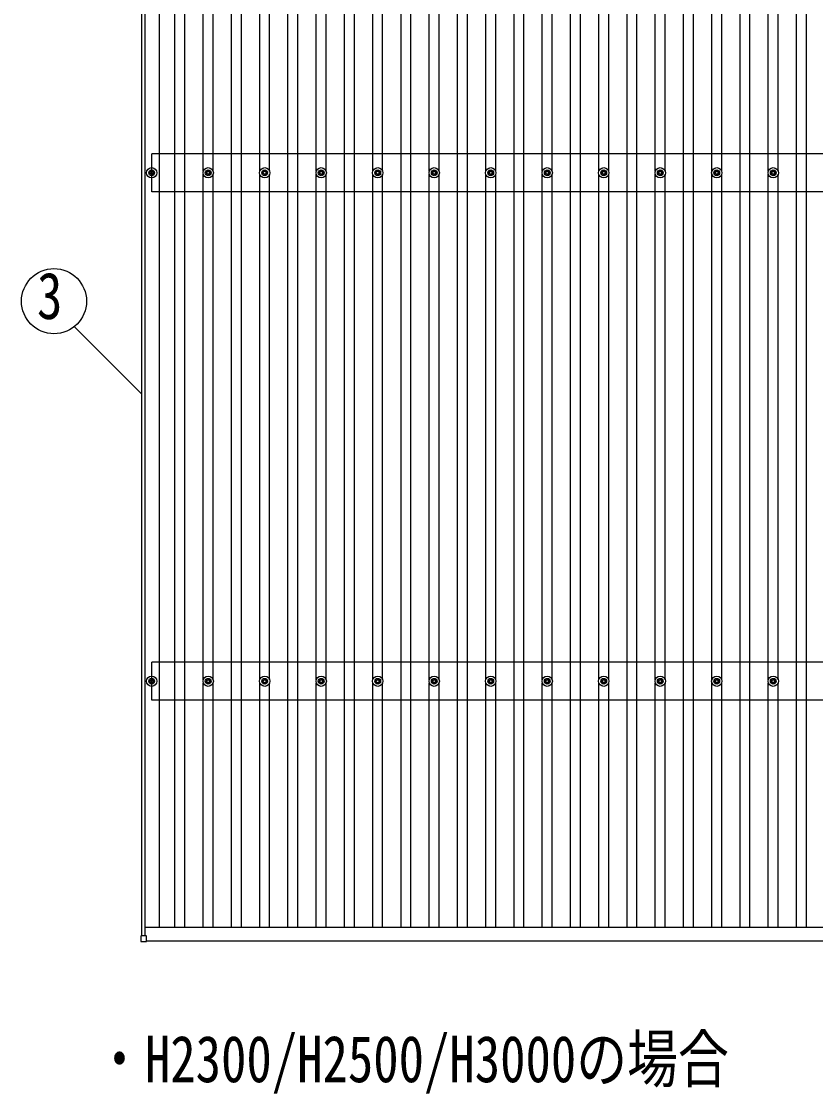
# Model space of a CAD drawing. Units: millimetres, scale not verified. Extents: x -21025 to 21025, y -14850 to 14850.
# Drawn here: x -14715 to -11904, y -188 to 3607 of the extents above; entities that cross this region are included whole.
import ezdxf
from ezdxf.enums import TextEntityAlignment as Align

# ---------------------------------------------------------------- set-up
doc = ezdxf.new("R2010")
doc.units = ezdxf.units.MM
doc.header["$LTSCALE"] = 60
for name, color, linetype in [('0-2_USER1', 3, 'Continuous'), ('0-5_YKK_13', 4, 'Continuous'), ('0-6_YKK_A1', 4, 'Continuous'), ('0-7_YKK_D', 6, 'Continuous')]:
    doc.layers.add(name, color=color, linetype=linetype)
doc.styles.add('ＭＳ ゴシック', font='')
doc.styles.get('ＭＳ ゴシック').set_extended_font_data('MS Gothic')

msp = doc.modelspace()

# ---------------------------------------------------------------- linework, layer by layer
at = {"layer": '0-5_YKK_13'}
for p, q in [((-14255.65, 3081.47), (-14255.65, 3077.05)), ((-14252.15, 3081.47), (-14252.15, 3077.05)), ((-14055.65, 3081.47), (-14055.65, 3077.05)), ((-14052.15, 3081.47), (-14052.15, 3077.05)), ((-13855.65, 3081.47), (-13855.65, 3077.05)), ((-13852.15, 3081.47), (-13852.15, 3077.05)), ((-13655.65, 3081.47), (-13655.65, 3077.05)), ((-13652.15, 3081.47), (-13652.15, 3077.05)), ((-13455.65, 3081.47), (-13455.65, 3077.05)), ((-13452.15, 3081.47), (-13452.15, 3077.05)), ((-13255.65, 3081.47), (-13255.65, 3077.05)), ((-13252.15, 3081.47), (-13252.15, 3077.05)), ((-13055.65, 3081.47), (-13055.65, 3077.05)), ((-13052.15, 3081.47), (-13052.15, 3077.05)), ((-12855.65, 3081.47), (-12855.65, 3077.05)), ((-12852.15, 3081.47), (-12852.15, 3077.05)), ((-12655.65, 3081.47), (-12655.65, 3077.05)), ((-12652.15, 3081.47), (-12652.15, 3077.05)), ((-12455.65, 3081.47), (-12455.65, 3077.05)), ((-12452.15, 3081.47), (-12452.15, 3077.05)), ((-12255.65, 3081.47), (-12255.65, 3077.05)), ((-12252.15, 3081.47), (-12252.15, 3077.05)), ((-12055.65, 3081.47), (-12055.65, 3077.05)), ((-12052.15, 3081.47), (-12052.15, 3077.05)), ((-14263.9, 3073.22), (-14259.48, 3073.22)), ((-14263.9, 3069.72), (-14259.48, 3069.72)), ((-14255.65, 3065.89), (-14255.65, 3061.47)), ((-14252.15, 3065.89), (-14252.15, 3061.47)), ((-14248.32, 3073.22), (-14243.9, 3073.22)), ((-14248.32, 3069.72), (-14243.9, 3069.72)), ((-14063.9, 3073.22), (-14059.48, 3073.22)), ((-14063.9, 3069.72), (-14059.48, 3069.72)), ((-14055.65, 3065.89), (-14055.65, 3061.47)), ((-14052.15, 3065.89), (-14052.15, 3061.47)), ((-14048.32, 3073.22), (-14043.9, 3073.22)), ((-14048.32, 3069.72), (-14043.9, 3069.72)), ((-13863.9, 3073.22), (-13859.49, 3073.22)), ((-13863.9, 3069.72), (-13859.49, 3069.72)), ((-13855.65, 3065.89), (-13855.65, 3061.47)), ((-13852.15, 3065.89), (-13852.15, 3061.47)), ((-13848.32, 3073.22), (-13843.91, 3073.22)), ((-13848.32, 3069.72), (-13843.91, 3069.72)), ((-13663.9, 3073.22), (-13659.49, 3073.22)), ((-13663.9, 3069.72), (-13659.49, 3069.72)), ((-13655.65, 3065.89), (-13655.65, 3061.47)), ((-13652.15, 3065.89), (-13652.15, 3061.47)), ((-13648.32, 3073.22), (-13643.91, 3073.22)), ((-13648.32, 3069.72), (-13643.91, 3069.72)), ((-13463.9, 3073.22), (-13459.49, 3073.22)), ((-13463.9, 3069.72), (-13459.49, 3069.72)), ((-13455.65, 3065.89), (-13455.65, 3061.47)), ((-13452.15, 3065.89), (-13452.15, 3061.47)), ((-13448.32, 3073.22), (-13443.91, 3073.22)), ((-13448.32, 3069.72), (-13443.91, 3069.72)), ((-13263.9, 3073.22), (-13259.49, 3073.22)), ((-13263.9, 3069.72), (-13259.49, 3069.72)), ((-13255.65, 3065.89), (-13255.65, 3061.47)), ((-13252.15, 3065.89), (-13252.15, 3061.47)), ((-13248.32, 3073.22), (-13243.91, 3073.22)), ((-13248.32, 3069.72), (-13243.91, 3069.72)), ((-13063.9, 3073.22), (-13059.49, 3073.22)), ((-13063.9, 3069.72), (-13059.49, 3069.72)), ((-13055.65, 3065.89), (-13055.65, 3061.47)), ((-13052.15, 3065.89), (-13052.15, 3061.47)), ((-13048.32, 3073.22), (-13043.91, 3073.22)), ((-13048.32, 3069.72), (-13043.91, 3069.72)), ((-12863.9, 3073.22), (-12859.49, 3073.22)), ((-12863.9, 3069.72), (-12859.49, 3069.72)), ((-12855.65, 3065.89), (-12855.65, 3061.47)), ((-12852.15, 3065.89), (-12852.15, 3061.47)), ((-12848.32, 3073.22), (-12843.91, 3073.22)), ((-12848.32, 3069.72), (-12843.91, 3069.72)), ((-12663.9, 3073.22), (-12659.49, 3073.22)), ((-12663.9, 3069.72), (-12659.49, 3069.72)), ((-12655.65, 3065.89), (-12655.65, 3061.47)), ((-12652.15, 3065.89), (-12652.15, 3061.47)), ((-12648.32, 3073.22), (-12643.91, 3073.22)), ((-12648.32, 3069.72), (-12643.91, 3069.72)), ((-12463.9, 3073.22), (-12459.49, 3073.22)), ((-12463.9, 3069.72), (-12459.49, 3069.72)), ((-12455.65, 3065.89), (-12455.65, 3061.47)), ((-12452.15, 3065.89), (-12452.15, 3061.47)), ((-12448.32, 3073.22), (-12443.91, 3073.22)), ((-12448.32, 3069.72), (-12443.91, 3069.72)), ((-12263.9, 3073.22), (-12259.49, 3073.22)), ((-12263.9, 3069.72), (-12259.49, 3069.72)), ((-12255.65, 3065.89), (-12255.65, 3061.47)), ((-12252.15, 3065.89), (-12252.15, 3061.47)), ((-12248.32, 3073.22), (-12243.91, 3073.22)), ((-12248.32, 3069.72), (-12243.91, 3069.72)), ((-12063.9, 3073.22), (-12059.49, 3073.22)), ((-12063.9, 3069.72), (-12059.49, 3069.72)), ((-12055.65, 3065.89), (-12055.65, 3061.47)), ((-12052.15, 3065.89), (-12052.15, 3061.47)), ((-12048.32, 3073.22), (-12043.91, 3073.22)), ((-12048.32, 3069.72), (-12043.91, 3069.72)), ((-14263.9, 1273.22), (-14259.48, 1273.22)), ((-14263.9, 1269.72), (-14259.48, 1269.72)), ((-14255.65, 1281.47), (-14255.65, 1277.05)), ((-14255.65, 1265.89), (-14255.65, 1261.47)), ((-14252.15, 1281.47), (-14252.15, 1277.05)), ((-14252.15, 1265.89), (-14252.15, 1261.47)), ((-14248.32, 1273.22), (-14243.9, 1273.22)), ((-14248.32, 1269.72), (-14243.9, 1269.72)), ((-14063.9, 1273.22), (-14059.48, 1273.22)), ((-14063.9, 1269.72), (-14059.48, 1269.72)), ((-14055.65, 1281.47), (-14055.65, 1277.05)), ((-14055.65, 1265.89), (-14055.65, 1261.47)), ((-14052.15, 1281.47), (-14052.15, 1277.05)), ((-14052.15, 1265.89), (-14052.15, 1261.47)), ((-14048.32, 1273.22), (-14043.9, 1273.22)), ((-14048.32, 1269.72), (-14043.9, 1269.72)), ((-13863.9, 1273.22), (-13859.49, 1273.22)), ((-13863.9, 1269.72), (-13859.49, 1269.72)), ((-13855.65, 1281.47), (-13855.65, 1277.05)), ((-13855.65, 1265.89), (-13855.65, 1261.47)), ((-13852.15, 1281.47), (-13852.15, 1277.05)), ((-13852.15, 1265.89), (-13852.15, 1261.47)), ((-13848.32, 1273.22), (-13843.91, 1273.22)), ((-13848.32, 1269.72), (-13843.91, 1269.72)), ((-13663.9, 1273.22), (-13659.49, 1273.22)), ((-13663.9, 1269.72), (-13659.49, 1269.72)), ((-13655.65, 1281.47), (-13655.65, 1277.05)), ((-13655.65, 1265.89), (-13655.65, 1261.47)), ((-13652.15, 1281.47), (-13652.15, 1277.05)), ((-13652.15, 1265.89), (-13652.15, 1261.47)), ((-13648.32, 1273.22), (-13643.91, 1273.22)), ((-13648.32, 1269.72), (-13643.91, 1269.72)), ((-13463.9, 1273.22), (-13459.49, 1273.22)), ((-13463.9, 1269.72), (-13459.49, 1269.72)), ((-13455.65, 1281.47), (-13455.65, 1277.05)), ((-13455.65, 1265.89), (-13455.65, 1261.47)), ((-13452.15, 1281.47), (-13452.15, 1277.05)), ((-13452.15, 1265.89), (-13452.15, 1261.47)), ((-13448.32, 1273.22), (-13443.91, 1273.22)), ((-13448.32, 1269.72), (-13443.91, 1269.72)), ((-13263.9, 1273.22), (-13259.49, 1273.22)), ((-13263.9, 1269.72), (-13259.49, 1269.72)), ((-13255.65, 1281.47), (-13255.65, 1277.05)), ((-13255.65, 1265.89), (-13255.65, 1261.47)), ((-13252.15, 1281.47), (-13252.15, 1277.05)), ((-13252.15, 1265.89), (-13252.15, 1261.47)), ((-13248.32, 1273.22), (-13243.91, 1273.22)), ((-13248.32, 1269.72), (-13243.91, 1269.72)), ((-13063.9, 1273.22), (-13059.49, 1273.22)), ((-13063.9, 1269.72), (-13059.49, 1269.72)), ((-13055.65, 1281.47), (-13055.65, 1277.05)), ((-13055.65, 1265.89), (-13055.65, 1261.47)), ((-13052.15, 1281.47), (-13052.15, 1277.05)), ((-13052.15, 1265.89), (-13052.15, 1261.47)), ((-13048.32, 1273.22), (-13043.91, 1273.22)), ((-13048.32, 1269.72), (-13043.91, 1269.72)), ((-12863.9, 1273.22), (-12859.49, 1273.22)), ((-12863.9, 1269.72), (-12859.49, 1269.72)), ((-12855.65, 1281.47), (-12855.65, 1277.05)), ((-12855.65, 1265.89), (-12855.65, 1261.47)), ((-12852.15, 1281.47), (-12852.15, 1277.05)), ((-12852.15, 1265.89), (-12852.15, 1261.47)), ((-12848.32, 1273.22), (-12843.91, 1273.22)), ((-12848.32, 1269.72), (-12843.91, 1269.72)), ((-12663.9, 1273.22), (-12659.49, 1273.22)), ((-12663.9, 1269.72), (-12659.49, 1269.72)), ((-12655.65, 1281.47), (-12655.65, 1277.05)), ((-12655.65, 1265.89), (-12655.65, 1261.47)), ((-12652.15, 1281.47), (-12652.15, 1277.05)), ((-12652.15, 1265.89), (-12652.15, 1261.47)), ((-12648.32, 1273.22), (-12643.91, 1273.22)), ((-12648.32, 1269.72), (-12643.91, 1269.72)), ((-12463.9, 1273.22), (-12459.49, 1273.22)), ((-12463.9, 1269.72), (-12459.49, 1269.72)), ((-12455.65, 1281.47), (-12455.65, 1277.05)), ((-12455.65, 1265.89), (-12455.65, 1261.47)), ((-12452.15, 1281.47), (-12452.15, 1277.05)), ((-12452.15, 1265.89), (-12452.15, 1261.47)), ((-12448.32, 1273.22), (-12443.91, 1273.22)), ((-12448.32, 1269.72), (-12443.91, 1269.72)), ((-12263.9, 1273.22), (-12259.49, 1273.22)), ((-12263.9, 1269.72), (-12259.49, 1269.72)), ((-12255.65, 1281.47), (-12255.65, 1277.05)), ((-12255.65, 1265.89), (-12255.65, 1261.47)), ((-12252.15, 1281.47), (-12252.15, 1277.05)), ((-12252.15, 1265.89), (-12252.15, 1261.47)), ((-12248.32, 1273.22), (-12243.91, 1273.22)), ((-12248.32, 1269.72), (-12243.91, 1269.72)), ((-12063.9, 1273.22), (-12059.49, 1273.22)), ((-12063.9, 1269.72), (-12059.49, 1269.72)), ((-12055.65, 1281.47), (-12055.65, 1277.05)), ((-12055.65, 1265.89), (-12055.65, 1261.47)), ((-12052.15, 1281.47), (-12052.15, 1277.05)), ((-12052.15, 1265.89), (-12052.15, 1261.47)), ((-12048.32, 1273.22), (-12043.91, 1273.22)), ((-12048.32, 1269.72), (-12043.91, 1269.72)), ((-14292.2, 368.57), (-14292.2, 350.57)), ((-14273.2, 369.57), (-14291.2, 369.57)), ((-14291.2, 349.57), (-14273.2, 349.57)), ((-14272.2, 350.57), (-14272.2, 368.57))]:
    msp.add_line(p, q, dxfattribs=at)
for centre, radius in [((-14253.9, 3071.47), 18.25), ((-14253.9, 3071.47), 10.15), ((-14253.9, 3071.47), 5.85), ((-14253.9, 3071.47), 5.25), ((-14053.9, 3071.47), 18.25), ((-14053.9, 3071.47), 10.15), ((-14053.9, 3071.47), 5.85), ((-14053.9, 3071.47), 5.25), ((-13853.9, 3071.47), 18.25), ((-13853.9, 3071.47), 10.15), ((-13853.9, 3071.47), 5.85), ((-13853.9, 3071.47), 5.25), ((-13653.9, 3071.47), 18.25), ((-13653.9, 3071.47), 10.15), ((-13653.9, 3071.47), 5.85), ((-13653.9, 3071.47), 5.25), ((-13453.9, 3071.47), 18.25), ((-13453.9, 3071.47), 10.15), ((-13453.9, 3071.47), 5.85), ((-13453.9, 3071.47), 5.25), ((-13253.9, 3071.47), 18.25), ((-13253.9, 3071.47), 10.15), ((-13253.9, 3071.47), 5.85), ((-13253.9, 3071.47), 5.25), ((-13053.9, 3071.47), 18.25), ((-13053.9, 3071.47), 10.15), ((-13053.9, 3071.47), 5.85), ((-13053.9, 3071.47), 5.25), ((-12853.9, 3071.47), 18.25), ((-12853.9, 3071.47), 10.15), ((-12853.9, 3071.47), 5.85), ((-12853.9, 3071.47), 5.25), ((-12653.9, 3071.47), 18.25), ((-12653.9, 3071.47), 10.15), ((-12653.9, 3071.47), 5.85), ((-12653.9, 3071.47), 5.25), ((-12453.9, 3071.47), 18.25), ((-12453.9, 3071.47), 10.15), ((-12453.9, 3071.47), 5.85), ((-12453.9, 3071.47), 5.25), ((-12253.9, 3071.47), 18.25), ((-12253.9, 3071.47), 10.15), ((-12253.9, 3071.47), 5.85), ((-12253.9, 3071.47), 5.25), ((-12053.9, 3071.47), 18.25), ((-12053.9, 3071.47), 10.15), ((-12053.9, 3071.47), 5.85), ((-12053.9, 3071.47), 5.25), ((-14253.9, 1271.47), 18.25), ((-14253.9, 1271.47), 10.15), ((-14253.9, 1271.47), 5.85), ((-14253.9, 1271.47), 5.25), ((-14053.9, 1271.47), 18.25), ((-14053.9, 1271.47), 10.15), ((-14053.9, 1271.47), 5.85), ((-14053.9, 1271.47), 5.25), ((-13853.9, 1271.47), 18.25), ((-13853.9, 1271.47), 10.15), ((-13853.9, 1271.47), 5.85), ((-13853.9, 1271.47), 5.25), ((-13653.9, 1271.47), 18.25), ((-13653.9, 1271.47), 10.15), ((-13653.9, 1271.47), 5.85), ((-13653.9, 1271.47), 5.25), ((-13453.9, 1271.47), 18.25), ((-13453.9, 1271.47), 10.15), ((-13453.9, 1271.47), 5.85), ((-13453.9, 1271.47), 5.25), ((-13253.9, 1271.47), 18.25), ((-13253.9, 1271.47), 10.15), ((-13253.9, 1271.47), 5.85), ((-13253.9, 1271.47), 5.25), ((-13053.9, 1271.47), 18.25), ((-13053.9, 1271.47), 10.15), ((-13053.9, 1271.47), 5.85), ((-13053.9, 1271.47), 5.25), ((-12853.9, 1271.47), 18.25), ((-12853.9, 1271.47), 10.15), ((-12853.9, 1271.47), 5.85), ((-12853.9, 1271.47), 5.25), ((-12653.9, 1271.47), 18.25), ((-12653.9, 1271.47), 10.15), ((-12653.9, 1271.47), 5.85), ((-12653.9, 1271.47), 5.25), ((-12453.9, 1271.47), 18.25), ((-12453.9, 1271.47), 10.15), ((-12453.9, 1271.47), 5.85), ((-12453.9, 1271.47), 5.25), ((-12253.9, 1271.47), 18.25), ((-12253.9, 1271.47), 10.15), ((-12253.9, 1271.47), 5.85), ((-12253.9, 1271.47), 5.25), ((-12053.9, 1271.47), 18.25), ((-12053.9, 1271.47), 10.15), ((-12053.9, 1271.47), 5.85), ((-12053.9, 1271.47), 5.25)]:
    msp.add_circle(centre, radius, dxfattribs=at)
for centre, start, end in [((-14291.2, 368.57), 90, 180), ((-14291.2, 350.57), 180, 270), ((-14273.2, 368.57), 0, 90), ((-14273.2, 350.57), 270, 0)]:
    msp.add_arc(centre, 1, start, end, dxfattribs=at)
at = {"layer": '0-6_YKK_A1'}
for p, q in [((-14288.9, 369.53), (-14288.9, 5767.95)), ((-14276.9, 369.53), (-14276.9, 5767.95)), ((-14227.4, 5741.86), (-14227.4, 400.85)), ((-14171.4, 400.85), (-14171.4, 5741.86)), ((-14136.4, 400.85), (-14136.4, 5741.86)), ((-13971.4, 400.85), (-13971.4, 5741.86)), ((-13936.4, 400.85), (-13936.4, 5741.86)), ((-13771.4, 400.85), (-13771.4, 5741.86)), ((-13736.4, 400.85), (-13736.4, 5741.86)), ((-13571.4, 400.85), (-13571.4, 5741.86)), ((-13536.4, 400.85), (-13536.4, 5741.86)), ((-13371.4, 400.85), (-13371.4, 5741.86)), ((-13336.4, 400.85), (-13336.4, 5741.86)), ((-13171.4, 400.85), (-13171.4, 5741.86)), ((-13136.4, 400.85), (-13136.4, 5741.86)), ((-12971.4, 400.85), (-12971.4, 5741.86)), ((-12936.4, 400.85), (-12936.4, 5741.86)), ((-12771.4, 400.85), (-12771.4, 5741.86)), ((-12736.4, 400.85), (-12736.4, 5741.86)), ((-12571.4, 400.85), (-12571.4, 5741.86)), ((-12536.4, 400.85), (-12536.4, 5741.86)), ((-12371.4, 400.85), (-12371.4, 5741.86)), ((-12336.4, 400.85), (-12336.4, 5741.86)), ((-12171.4, 400.85), (-12171.4, 5741.86)), ((-12136.4, 400.85), (-12136.4, 5741.86)), ((-11971.4, 400.85), (-11971.4, 5741.86)), ((-11936.4, 400.85), (-11936.4, 5741.86)), ((-14071.4, 3076.65), (-14071.4, 4866.29)), ((-14036.4, 3076.65), (-14036.4, 4866.29)), ((-13871.4, 3076.66), (-13871.4, 4866.28)), ((-13836.4, 3076.64), (-13836.4, 4866.3)), ((-13671.4, 3076.66), (-13671.4, 4866.28)), ((-13636.4, 3076.64), (-13636.4, 4866.3)), ((-13471.4, 3076.66), (-13471.4, 4866.28)), ((-13436.4, 3076.64), (-13436.4, 4866.3)), ((-13271.4, 3076.66), (-13271.4, 4866.28)), ((-13236.4, 3076.64), (-13236.4, 4866.3)), ((-13071.4, 3076.66), (-13071.4, 4866.28)), ((-13036.4, 3076.64), (-13036.4, 4866.3)), ((-12871.4, 3076.66), (-12871.4, 4866.28)), ((-12836.4, 3076.64), (-12836.4, 4866.3)), ((-12671.4, 3076.66), (-12671.4, 4866.28)), ((-12636.4, 3076.64), (-12636.4, 4866.3)), ((-12471.4, 3076.66), (-12471.4, 4866.28)), ((-12436.4, 3076.64), (-12436.4, 4866.3)), ((-12271.4, 3076.66), (-12271.4, 4866.28)), ((-12236.4, 3076.64), (-12236.4, 4866.3)), ((-12071.4, 3076.66), (-12071.4, 4866.28)), ((-12036.4, 3076.64), (-12036.4, 4866.3)), ((-3453.9, 3138.47), (-14253.9, 3138.47)), ((-14253.9, 3004.47), (-14253.9, 3138.47)), ((-14071.4, 1276.65), (-14071.4, 3066.29)), ((-14036.4, 1276.65), (-14036.4, 3066.29)), ((-13871.4, 1276.65), (-13871.4, 3066.28)), ((-13836.4, 1276.65), (-13836.4, 3066.3)), ((-13671.4, 1276.65), (-13671.4, 3066.28)), ((-13636.4, 1276.65), (-13636.4, 3066.3)), ((-13471.4, 1276.65), (-13471.4, 3066.28)), ((-13436.4, 1276.65), (-13436.4, 3066.3)), ((-13271.4, 1276.65), (-13271.4, 3066.28)), ((-13236.4, 1276.65), (-13236.4, 3066.3)), ((-13071.4, 1276.65), (-13071.4, 3066.28)), ((-13036.4, 1276.65), (-13036.4, 3066.3)), ((-12871.4, 1276.65), (-12871.4, 3066.28)), ((-12836.4, 1276.65), (-12836.4, 3066.3)), ((-12671.4, 1276.65), (-12671.4, 3066.28)), ((-12636.4, 1276.65), (-12636.4, 3066.3)), ((-12471.4, 1276.65), (-12471.4, 3066.28)), ((-12436.4, 1276.65), (-12436.4, 3066.3)), ((-12271.4, 1276.65), (-12271.4, 3066.28)), ((-12236.4, 1276.65), (-12236.4, 3066.3)), ((-12071.4, 1276.65), (-12071.4, 3066.28)), ((-12036.4, 1276.65), (-12036.4, 3066.3)), ((-3453.9, 3004.47), (-14253.9, 3004.47)), ((-3453.9, 1338.47), (-14253.9, 1338.47)), ((-14253.9, 1204.47), (-14253.9, 1338.47)), ((-14071.4, 400.85), (-14071.4, 1266.29)), ((-14036.4, 400.85), (-14036.4, 1266.29)), ((-13871.4, 400.85), (-13871.4, 1266.29)), ((-13836.4, 400.85), (-13836.4, 1266.29)), ((-13671.4, 400.85), (-13671.4, 1266.29)), ((-13636.4, 400.85), (-13636.4, 1266.29)), ((-13471.4, 400.85), (-13471.4, 1266.29)), ((-13436.4, 400.85), (-13436.4, 1266.29)), ((-13271.4, 400.85), (-13271.4, 1266.29)), ((-13236.4, 400.85), (-13236.4, 1266.29)), ((-13071.4, 400.85), (-13071.4, 1266.29)), ((-13036.4, 400.85), (-13036.4, 1266.29)), ((-12871.4, 400.85), (-12871.4, 1266.29)), ((-12836.4, 400.85), (-12836.4, 1266.29)), ((-12671.4, 400.85), (-12671.4, 1266.29)), ((-12636.4, 400.85), (-12636.4, 1266.29)), ((-12471.4, 400.85), (-12471.4, 1266.29)), ((-12436.4, 400.85), (-12436.4, 1266.29)), ((-12271.4, 400.85), (-12271.4, 1266.29)), ((-12236.4, 400.85), (-12236.4, 1266.29)), ((-12071.4, 400.85), (-12071.4, 1266.29)), ((-12036.4, 400.85), (-12036.4, 1266.29)), ((-3453.9, 1204.47), (-14253.9, 1204.47)), ((-14276.9, 400.85), (-8878.09, 400.85)), ((-14272.2, 352.87), (-8863.9, 352.87))]:
    msp.add_line(p, q, dxfattribs=at)
at = {"layer": '0-7_YKK_D'}
msp.add_line((-14527.61, 2526.96), (-14289.55, 2288.9), dxfattribs=at)
msp.add_circle((-14599.57, 2616.92), 115.2, dxfattribs=at)

# ---------------------------------------------------------------- texts
at = {"layer": '0-2_USER1', "style": 'ＭＳ ゴシック', "width": 0.8}
msp.add_text('・H2300/H2500/H3000の場合', height=165, dxfattribs=at).set_placement((-14457.86, -197.73), align=Align.BOTTOM_LEFT)
at = {"layer": '0-7_YKK_D', "style": 'ＭＳ ゴシック', "width": 0.8}
msp.add_text('3', height=165, dxfattribs=at).set_placement((-14659.57, 2504.42), align=Align.BOTTOM_LEFT)

doc.saveas('drawing.dxf')
